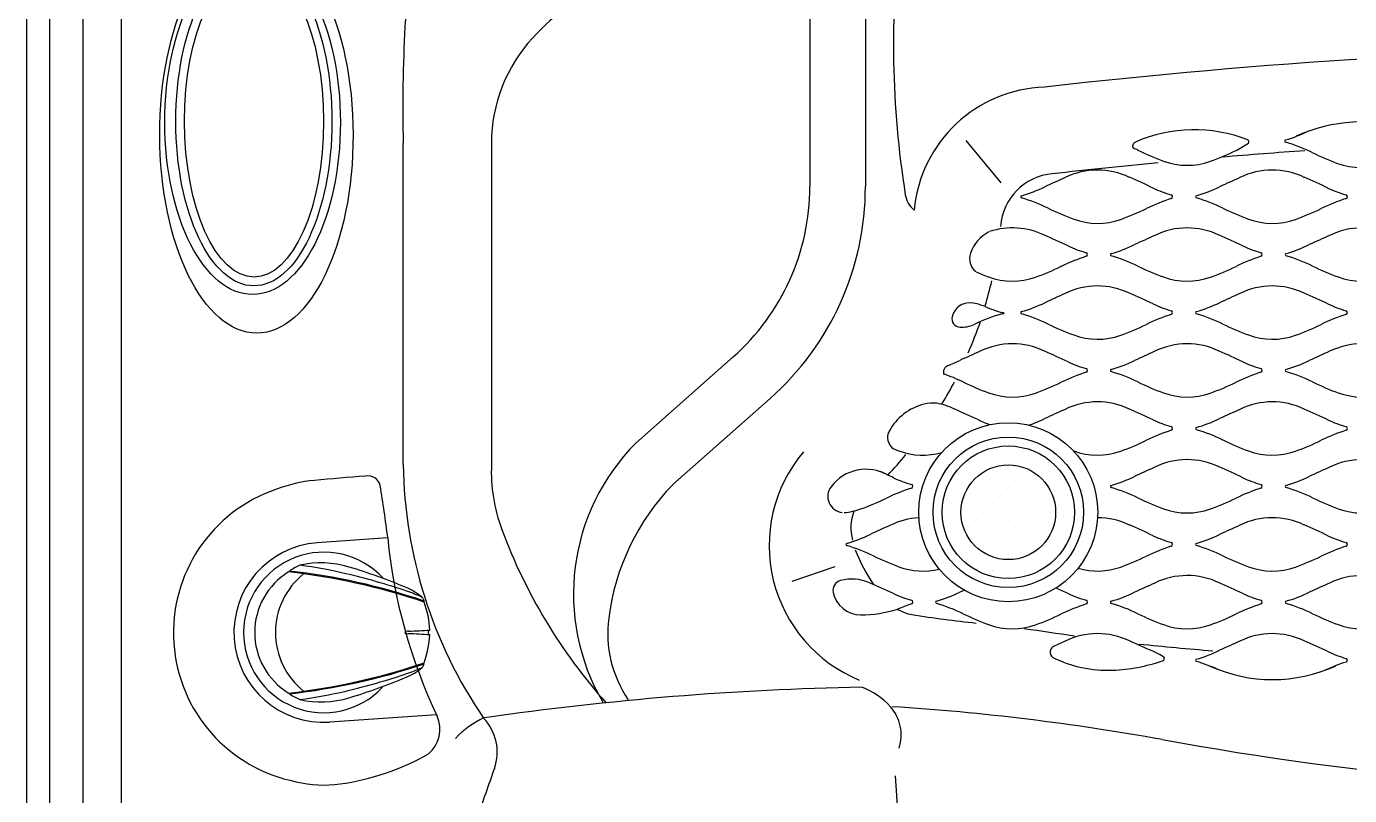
# Model space of a CAD drawing. Extents: x 937 to 1030, y 796 to 934.
# Drawn here: x 937.25 to 972.19, y 845.06 to 865.36 of the extents above; entities that cross this region are included whole.
import ezdxf

# ---------------------------------------------------------------- set-up
doc = ezdxf.new("R2010")
doc.units = 0
doc.header["$MEASUREMENT"] = 0
doc.layers.add('1', color=4, linetype='Continuous')

# ---------------------------------------------------------------- blocks, each defined once
blk = doc.blocks.new('*X2')
at = {"color": 0}
for p, q in [((200.597, 336.892), (200.597, 336.892)), ((199.669, 336.494), (199.669, 336.494)), ((200.332, 336.627), (200.332, 336.627)), ((200.73, 336.494), (200.73, 336.494)), ((200.995, 336.76), (200.995, 336.76)), ((201.393, 336.627), (201.393, 336.627)), ((201.791, 336.494), (201.791, 336.494)), ((199.404, 336.229), (199.404, 336.229)), ((199.802, 336.097), (199.802, 336.097)), ((200.067, 336.362), (200.067, 336.362)), ((200.465, 336.229), (200.465, 336.229)), ((200.863, 336.097), (200.863, 336.097)), ((201.128, 336.362), (201.128, 336.362)), ((201.525, 336.229), (201.525, 336.229)), ((201.923, 336.097), (201.923, 336.097)), ((202.188, 336.362), (202.188, 336.362)), ((202.586, 336.229), (202.586, 336.229)), ((199.537, 335.832), (199.537, 335.832)), ((199.934, 335.699), (199.934, 335.699)), ((200.2, 335.964), (200.2, 335.964)), ((200.597, 335.832), (200.597, 335.832)), ((200.995, 335.699), (200.995, 335.699)), ((201.26, 335.964), (201.26, 335.964)), ((201.658, 335.832), (201.658, 335.832)), ((202.056, 335.699), (202.056, 335.699)), ((202.321, 335.964), (202.321, 335.964)), ((202.719, 335.832), (202.719, 335.832)), ((199.006, 335.301), (199.006, 335.301)), ((199.272, 335.566), (199.272, 335.566)), ((199.404, 335.169), (199.404, 335.169)), ((199.669, 335.434), (199.669, 335.434)), ((200.067, 335.301), (200.067, 335.301)), ((200.332, 335.566), (200.332, 335.566)), ((200.465, 335.169), (200.465, 335.169)), ((200.73, 335.434), (200.73, 335.434)), ((201.128, 335.301), (201.128, 335.301)), ((201.393, 335.566), (201.393, 335.566)), ((201.525, 335.169), (201.525, 335.169)), ((201.791, 335.434), (201.791, 335.434)), ((202.188, 335.301), (202.188, 335.301)), ((202.454, 335.566), (202.454, 335.566)), ((202.586, 335.169), (202.586, 335.169)), ((202.851, 335.434), (202.851, 335.434)), ((199.139, 334.903), (199.139, 334.903)), ((199.537, 334.771), (199.537, 334.771)), ((199.802, 335.036), (199.802, 335.036)), ((200.2, 334.903), (200.2, 334.903)), ((200.597, 334.771), (200.597, 334.771)), ((200.863, 335.036), (200.863, 335.036)), ((201.26, 334.903), (201.26, 334.903)), ((201.658, 334.771), (201.658, 334.771)), ((201.923, 335.036), (201.923, 335.036)), ((202.321, 334.903), (202.321, 334.903)), ((202.719, 334.771), (202.719, 334.771)), ((202.984, 335.036), (202.984, 335.036)), ((199.272, 334.506), (199.272, 334.506)), ((199.669, 334.373), (199.669, 334.373)), ((199.934, 334.638), (199.934, 334.638)), ((200.332, 334.506), (200.332, 334.506)), ((200.73, 334.373), (200.73, 334.373)), ((200.995, 334.638), (200.995, 334.638)), ((201.393, 334.506), (201.393, 334.506)), ((201.791, 334.373), (201.791, 334.373)), ((202.056, 334.638), (202.056, 334.638)), ((202.454, 334.506), (202.454, 334.506)), ((202.851, 334.373), (202.851, 334.373)), ((199.006, 334.241), (199.006, 334.241)), ((199.404, 334.108), (199.404, 334.108)), ((199.802, 333.975), (199.802, 333.975)), ((200.067, 334.241), (200.067, 334.241)), ((200.465, 334.108), (200.465, 334.108)), ((200.863, 333.975), (200.863, 333.975)), ((201.128, 334.241), (201.128, 334.241)), ((201.525, 334.108), (201.525, 334.108)), ((201.923, 333.975), (201.923, 333.975)), ((202.188, 334.241), (202.188, 334.241)), ((202.586, 334.108), (202.586, 334.108)), ((199.537, 333.71), (199.537, 333.71)), ((199.934, 333.578), (199.934, 333.578)), ((200.2, 333.843), (200.2, 333.843)), ((200.597, 333.71), (200.597, 333.71)), ((200.995, 333.578), (200.995, 333.578)), ((201.26, 333.843), (201.26, 333.843)), ((201.658, 333.71), (201.658, 333.71)), ((202.056, 333.578), (202.056, 333.578)), ((202.321, 333.843), (202.321, 333.843)), ((199.669, 333.312), (199.669, 333.312)), ((200.067, 333.18), (200.067, 333.18)), ((200.332, 333.445), (200.332, 333.445)), ((200.73, 333.312), (200.73, 333.312)), ((201.128, 333.18), (201.128, 333.18)), ((201.393, 333.445), (201.393, 333.445)), ((201.791, 333.312), (201.791, 333.312)), ((202.454, 333.445), (202.454, 333.445)), ((200.465, 333.047), (200.465, 333.047)), ((200.863, 332.915), (200.863, 332.915)), ((201.525, 333.047), (201.525, 333.047))]:
    blk.add_line(p, q, dxfattribs=at)
blk = doc.blocks.new('DRAIN')
at = {"layer": '1', "color": 2}
for radius in [1.75, 1.25]:
    blk.add_circle((0, 0), radius, dxfattribs=at)
at = {"layer": '1', "color": 3, "xscale": 0.8339416050646733, "yscale": 0.8339416050646733, "zscale": 0.8339416050646733}
blk.add_blockref('*X2', (-167.604, -279.291), dxfattribs=at)
blk = doc.blocks.new('2014P')
at = {"layer": '1', "color": 4, "linetype": 'Continuous'}
for centre, radius, start, end in [((2.834, 1.217), 6.231, 92.5144, 105.3655), ((2.598, 5.426), 2.016, 69.0282, 91.0646), ((2.603, 0.812), 6.761, 113.7108, 134.311), ((1.061, 4.033), 3.194, 84.9302, 111.6135), ((2.383, 4.898), 2.586, 52.1126, 68.7639), ((1.201, 3.378), 4.512, 33.2247, 52.1126), ((36.329, -36.331), 56.928, 132.4853, 137.5248), ((25.56, -6.518), 23.931, 149.1399, 151.8247), ((3.658, 4.987), 1.574, 30.4778, 33.2247), ((4.986, 5.769), 0.0338, 338.714, 30.4778), ((5.754, 4.09), 1.463, 151.8247, 167.7875), ((151.7, -151.7), 214.537, 133.36444, 136.63559), ((4.374, 4.385), 0.0521, 164.0369, 210.1576), ((4.978, 4.736), 0.75, 210.1576, 218.5816), ((-2.232, -1.259), 4.806, 135.4815, 178.7997), ((-3.878, -2.652), 3.565, 152.1796, 178.5033), ((-5.399, -2.611), 2.043, 178.5284, 212.5705), ((-3.606, -1.466), 4.17, 212.5705, 238.3256), ((-3.559, -6.927), 2.746, 110.129, 120.0584), ((-4.318, -4.912), 0.592, 96.9709, 108.2792), ((-4.384, -4.376), 0.0526, 61.967, 96.9709), ((-4.85, -5.146), 0.953, 52.33, 58.9636), ((-11.301, 5.675), 12.046, 297.4064, 301.9082), ((-5.772, -4.976), 0.0457, 238.3256, 289.8183)]:
    blk.add_arc(centre, radius, start, end, dxfattribs=at)
at = {"layer": '1', "color": 3, "linetype": 'Continuous'}
for centre, radius, start, end in [((2.117, 7.087), 0.256, 73.6359, 103.4076), ((6.677, -0.75), 9.167, 116.6777, 118.5706), ((1.442, 8.608), 1.397, 265.9359, 288.6402), ((2.898, 4.292), 3.158, 105.432, 108.6402), ((3.312, 10.926), 3.765, 252.6436, 254.3033), ((1.172, 4.143), 3.352, 27.3166, 70.4429), ((0.633, 4.189), 2.712, 51.1658, 116.4426), ((2.323, 0.791), 6.507, 116.4426, 132.5316), ((-5.492, -3.42), 12.48, 45.2457, 51.1658), ((3.748, 5.533), 0.429, 334.9369, 20.2035), ((36.912, -36.915), 57.674, 132.53159, 137.46816), ((25.901, 28.244), 32.109, 225.2457, 226.6105), ((-16.138, 14.833), 22.381, 333.4631, 334.9369), ((2.628, 5.462), 1.406, 315.0323, 333.4631), ((-2.068, -1.156), 4.777, 137.4682, 162.8817), ((-3.773, -0.631), 2.993, 162.8817, 213.1781), ((-8.741, -1.179), 1.704, 332.1001, 0.6795), ((-7.011, -2.095), 0.254, 152.1001, 202.2906), ((0.994, -6.809), 9.446, 150.7844, 153.2858), ((-4.419, -1.546), 2.9, 192.854, 244.17), ((0.832, 2.601), 8.618, 214.4038, 224.084), ((-2.563, -1.139), 3.592, 218.9035, 229.8014), ((-5.397, -2.735), 1.284, 295.9253, 315.689), ((-5.544, -3.711), 0.466, 252.7465, 290.3957), ((-15.477, 17.999), 24.338, 294.497, 295.9253)]:
    blk.add_arc(centre, radius, start, end, dxfattribs=at)
at = {"layer": '1', "color": 2, "linetype": 'Continuous'}
for centre, radius, start, end in [((2.371, 0.914), 6.06, 116.6364, 133.665), ((0.683, 4.38), 2.205, 47.9452, 117.7904), ((-4.791, -2.248), 10.8, 42.9754, 49.9373), ((110.534, -110.013), 156.639, 132.35106, 133.04178), ((32.641, -32.643), 51.25, 132.2421, 137.758), ((0.602, 2.479), 3.638, 34.1216, 46.4183), ((400127.582, -400130.753), 565868.693, 134.99919368, 135.00035365), ((-1.99, -1.263), 4.517, 137.1289, 162.7112), ((-3.904, -0.668), 2.513, 162.6823, 214.9215), ((192.321, 165.302), 259.505, 220.17391, 220.50129), ((-3.307, -1.787), 2.233, 220.5013, 233.5479), ((121.626, -121.206), 172.411, 137.005, 137.63165)]:
    blk.add_arc(centre, radius, start, end, dxfattribs=at)
blk = doc.blocks.new('2014SPK')
at = {"layer": '1', "color": 4, "linetype": 'Continuous'}
blk.add_ellipse((-0.004, 0), major_axis=(0, 4.344), ratio=0.474388, dxfattribs=at)
at = {"layer": '1', "color": 2, "linetype": 'Continuous'}
blk.add_ellipse((0, 0), major_axis=(-0.003, 4.113), ratio=0.446028, dxfattribs=at)
blk = doc.blocks.new('2014DV')
at = {"layer": '1', "color": 4, "linetype": 'Continuous'}
for p, q in [((-0.809, 2.634), (-0.83, 2.634)), ((0.809, 2.634), (0.83, 2.634))]:
    blk.add_line(p, q, dxfattribs=at)
for centre, radius, start, end in [((0.09, 0.193), 2.613, 93.4013, 109.9959), ((0, 2.823), 0.0684, 198.3657, 341.6343), ((-0.09, 0.193), 2.612, 70.0037, 86.6001), ((0.317, 1.551), 1.627, 140.1433, 157.3677), ((-0.87, 2.535), 0.0857, 112.4868, 136.57), ((-2.484, 6.434), 4.134, 292.4868, 293.5777), ((0.158, 0.886), 1.882, 66.6313, 69.2027), ((0.871, 2.548), 0.0736, 39.2103, 62.7798), ((-0.321, 1.551), 1.627, 22.6323, 39.8567), ((13.837, -4.085), 16.275, 157.3677, 163.014), ((-13.841, -4.085), 16.275, 16.986, 22.6323), ((0, 0), 2.119, 132.4792, 47.0681), ((0.698, -0.072), 2.536, 163.014, 192.8482), ((-0.702, -0.072), 2.536, 347.1518, 16.986), ((-0.268, 0.036), 1.65, 203.9862, 215.0096), ((0.264, 0.036), 1.65, 324.9904, 336.0138), ((0, 0.051), 1.877, 211.5215, 328.4785)]:
    blk.add_arc(centre, radius, start, end, dxfattribs=at)
at = {"layer": '1', "color": 3, "linetype": 'Continuous'}
for centre, radius, start, end in [((-18.175, 1.519), 18.155, 2.2649, 4.048), ((19.002, 1.473), 18.984, 175.9877, 177.717), ((14.921, -2.715), 16.638, 161.2038, 173.7724), ((15.559, -2.872), 17.268, 161.3577, 173.5439), ((2.626, 0.937), 3.923, 154.9337, 161.356), ((-15.545, -2.869), 17.254, 6.4511, 18.6473), ((-14.924, -2.715), 16.638, 6.2276, 18.7962), ((-2.63, 0.937), 3.923, 18.644, 25.0663), ((15.772, -3.498), 17.797, 161.356, 166.7532), ((0.36, 2.242), 0.394, 180.7592, 192.1536), ((0, 2.165), 0.0256, 192.1536, 347.8464), ((-0.347, 2.239), 0.38, 347.8464, 358.5818), ((-15.776, -3.498), 17.797, 13.2468, 18.644), ((10.632, -2.289), 12.517, 166.7532, 172.4083), ((-10.636, -2.289), 12.517, 7.5917, 13.2468), ((0, 0.708), 1.986, 218.9581, 321.3523)]:
    blk.add_arc(centre, radius, start, end, dxfattribs=at)
blk = doc.blocks.new('FWPATTERN')
at = {"layer": '1', "color": 3, "linetype": 'Continuous'}
for centre, radius, start, end in [((-4.514, 3.18), 4.736, 334.3129, 343.4483), ((0.055, 1.822), 0.03, 16.0619, 163.4483), ((3.805, 2.902), 3.873, 196.0619, 205.8405), ((6.322, -2.079), 7.308, 153.9837, 159.7321), ((-30.508, -13.091), 33.984, 23.9011, 24.8926), ((1.173, -0.177), 1.819, 159.7321, 199.6416), ((-1.177, -0.177), 1.938, 334.2345, 26.1786), ((5.466, 1.355), 6.378, 199.6416, 206.2619), ((-20.381, 8.084), 22.843, 334.7846, 336.5121), ((-5.227, -3.856), 5.517, 18.2926, 25.6581), ((3.053, -2.951), 3.06, 154.7846, 164.2888), ((0.059, -2.109), 0.05, 198.2926, 344.2888)]:
    blk.add_arc(centre, radius, start, end, dxfattribs=at)
blk = doc.blocks.new('19-TRH HL')
at = {"layer": '1', "color": 3, "linetype": 'Continuous'}
for p, q in [((0.614, 36.939), (0.614, 59.377)), ((1.5, 14.5), (1.5, 59.377)), ((2.5, 59.377), (2.5, 14.5)), ((20.687, 47.123), (20.687, 42.686)), ((22.154, 47.123), (22.154, 42.686)), ((9.949, 35.354), (9.949, 43.838)), ((12.278, 43.838), (12.278, 35.354)), ((25.737, 42.784), (24.811, 43.9)), ((18.665, 38.194), (16.093, 35.917)), ((17.065, 34.819), (19.637, 37.096)), ((0.614, 14.5), (0.614, 36.939)), ((20.223, 32.274), (21.352, 32.657))]:
    blk.add_line(p, q, dxfattribs=at)
at = {"layer": '1', "color": 2}
for p, q in [((9.54, 33.413), (7.679, 33.284)), ((10.83, 28.746), (8.007, 28.55))]:
    blk.add_line(p, q, dxfattribs=at)
at = {"layer": '1', "color": 4, "linetype": 'Continuous'}
blk.add_lwpolyline([(92.647, 68.145, 0.202913), (86.915, 73.877), (5.732, 73.877, 0.202913), (0, 68.145), (0, 5.732, 0.202913), (5.732, 0), (86.915, 0, 0.202913), (92.647, 5.732)], format="xyb", close=True, dxfattribs=at)
at = {"layer": '1', "color": 3, "linetype": 'Continuous'}
blk.add_circle((25.927, 34.09), 2.363, dxfattribs=at)
at = {"layer": '1', "color": 2}
blk.add_circle((25.927, 34.09), 1.987, dxfattribs=at)
for centre, radius, start, end in [((48.265, 46.461), 25.373, 173.1007, 189.0439), ((44.404, -109.795), 153.797, 93.96949, 94.7854), ((27.208, 41.542), 1.487, 94.6231, 176.2892), ((44.396, -109.707), 153.708, 95.41729, 96.46521), ((14.575, 42.717), 11.202, 343.5044, 346.998), ((-4.964, 50.612), 32.275, 337.5729, 339.145), ((14.763, 42.643), 11.001, 328.8834, 332.3304), ((14.655, 42.716), 11.131, 316.6227, 320.3343), ((23.024, 33.676), 1.253, 159.4578, 194.8637), ((7.852, 30.917), 2.373, 94.1736, 273.745), ((26.116, 34.72), 4.529, 200.9712, 214.109), ((28.034, 60.018), 29.003, 260.7732, 264.1579), ((-27.9, -351.129), 385.973, 81.72145, 81.92059), ((41.842, 154.968), 124.979, 264.28048, 265.17312), ((-137.238, 18.077), 160.445, 357.32108, 3.23502)]:
    blk.add_arc(centre, radius, start, end, dxfattribs=at)
at = {"layer": '1', "color": 3, "linetype": 'Continuous'}
for centre, radius, start, end in [((14.543, 46.669), 4.555, 156.3344, 176.9094), ((18.435, 41.92), 6.908, 116.0668, 137.1705), ((49.155, 44.8), 39.217, 176.9094, 181.4061), ((16.369, 43.834), 4.091, 137.1705, 179.9527), ((44.406, -105.319), 151.645, 83.6052, 96.63454), ((26.995, 41.744), 3.568, 91.7475, 174.8389), ((35.27, 40.214), 4.182, 72.1715, 114.5608), ((30.836, 40.331), 3.858, 68.4615, 113.7328), ((32.173, 47.641), 3.873, 286.0619, 295.8405), ((29.309, 43.755), 0.0988, 145.0992, 219.2846), ((27.295, 39.381), 4.736, 64.3129, 65.99), ((29.376, 43.708), 0.181, 120.8099, 145.0992), ((30.661, 46.209), 2.867, 295.9004, 304.0814), ((32.226, 43.871), 0.0558, 318.0903, 61.3844), ((33.253, 43.89), 0.03, 106.0619, 253.4483), ((31.895, 39.322), 4.736, 64.3129, 73.4483), ((32.553, 50.217), 7.308, 243.9837, 249.7321), ((30.652, 45.068), 1.819, 249.7321, 289.6416), ((29.119, 49.362), 6.378, 289.6416, 296.2619), ((37.153, 50.157), 7.308, 243.9837, 249.7321), ((35.252, 45.008), 1.819, 249.7321, 289.6416), ((14.687, 42.686), 6, 311.5212, 0.001), ((14.687, 42.686), 7.467, 311.5221, 0.0001), ((23.859, 42.576), 0.66, 189.0439, 230.6928), ((26.037, 39.659), 1.938, 64.2345, 108.1893), ((25.86, 40.613), 0.986, 116.9936, 161.2175), ((17.775, 20.455), 22.843, 64.7846, 66.5121), ((25.347, 40.787), 0.443, 161.2175, 230.9773), ((28.81, 43.889), 3.06, 244.7846, 254.2888), ((27.968, 40.895), 0.05, 288.2926, 74.2888), ((24.504, 46.303), 6.378, 289.6416, 296.2619), ((29.716, 35.609), 5.517, 108.2926, 115.6581), ((27.938, 47.158), 7.308, 246.9529, 249.7321), ((26.037, 42.009), 1.819, 249.7321, 289.6416), ((24.901, 39.145), 0.472, 83.1185, 167.0203), ((24.804, 38.336), 1.288, 66.7795, 83.1185), ((26.544, 42.391), 3.125, 246.7795, 255.9169), ((24.662, 39.201), 0.226, 167.0203, 267.4549), ((26.922, 35.091), 4.391, 105.173, 115.6123), ((25.711, 39.627), 0.304, 281.7488, 288.5464), ((25.755, 39.249), 0.115, 61.2847, 75.9169), ((25.808, 39.344), 0.00572, 268.8692, 61.2847), ((24.686, 39.755), 0.781, 267.4549, 295.6123), ((26.037, 36.6), 1.938, 64.2345, 116.1786), ((22.958, 41.583), 3.873, 290.5838, 295.8405), ((38.95, 7.27), 33.984, 113.9011, 114.8926), ((17.775, 17.396), 22.843, 64.7846, 66.5121), ((24.396, 37.79), 0.183, 106.8786, 200.5569), ((22.68, 33.263), 4.736, 64.3129, 71.0336), ((29.716, 32.55), 5.517, 108.2926, 115.6581), ((28.81, 40.83), 3.06, 244.7846, 254.2888), ((27.968, 37.836), 0.05, 288.2926, 74.2888), ((27.938, 44.099), 7.308, 243.9837, 249.7321), ((24.504, 43.244), 6.378, 289.6416, 296.2619), ((26.037, 38.95), 1.819, 249.7321, 289.6416), ((24.058, 35.531), 1.457, 103.9743, 151.0913), ((23.943, 35.991), 0.983, 84.4166, 103.9743), ((23.668, 35.067), 1.938, 64.2345, 78.9799), ((15.407, 15.863), 22.843, 64.7846, 66.5121), ((41.197, 5.737), 33.984, 113.9011, 114.8926), ((28.283, 35.067), 1.938, 64.2345, 116.1786), ((20.022, 15.863), 22.843, 64.7846, 66.5121), ((26.442, 39.297), 3.06, 244.7846, 251.0325), ((25.204, 40.05), 3.873, 289.0773, 295.8405), ((31.057, 39.297), 3.06, 244.7846, 254.2888), ((30.215, 36.303), 0.05, 288.2926, 74.2888), ((23.094, 36.063), 0.356, 151.0913, 235.6753), ((26.751, 41.711), 6.378, 289.6416, 296.2619), ((31.962, 31.017), 5.517, 108.2926, 115.6581), ((20.089, 31.932), 5.644, 135.0832, 210.3602), ((23.447, 33.211), 3.836, 139.853, 247.7096), ((25.57, 42.566), 7.308, 248.5038, 249.7321), ((23.669, 37.417), 1.819, 249.7321, 285.9383), ((30.185, 42.566), 7.308, 249.6435, 249.7321), ((28.284, 37.417), 1.819, 249.7321, 289.6416), ((22.111, 35.517), 12.162, 180.77, 214.3275), ((16.681, 35.172), 4.406, 177.6361, 200.4117), ((15.883, -54.321), 89.636, 94.43516, 95.29963), ((9.017, 34.721), 0.332, 13.0237, 101.4246), ((22.168, 34.076), 1.15, 59.89, 143.1912), ((13.161, 14.337), 22.843, 64.7846, 65.7521), ((24.196, 37.771), 3.06, 244.7846, 254.2888), ((7.883, 30.908), 4.002, 108.6799, 259.0724), ((7.999, 30.949), 4.003, 95.6795, 110.4494), ((-18.88, 30.013), 28.623, 6.8238, 9.6208), ((21.52, 30.513), 6.195, 135.9752, 172.7257), ((21.584, 34.508), 0.424, 142.6509, 264.4289), ((25.101, 29.491), 5.517, 108.2926, 115.6581), ((23.354, 34.777), 0.05, 288.2926, 74.2888), ((19.89, 40.185), 6.378, 289.6416, 296.2619), ((21.422, 35.891), 1.819, 275.3382, 289.6416), ((23.668, 32.008), 1.938, 92.9541, 116.1786), ((28.283, 32.008), 1.938, 64.2345, 89.9361), ((26.13, 38.688), 14.488, 200.4117, 221.6236), ((36.582, 2.678), 33.984, 113.9011, 114.8926), ((20.022, 12.804), 22.843, 64.7846, 66.5121), ((23.637, 34.793), 14.165, 185.5897, 205.4357), ((21.669, 33.24), 0.03, 106.0619, 253.4483), ((20.589, 36.991), 3.873, 286.0619, 295.8405), ((20.312, 28.671), 4.736, 64.3129, 73.4483), ((31.962, 27.958), 5.517, 108.2926, 115.6581), ((31.057, 36.238), 3.06, 244.7846, 254.2888), ((30.215, 33.244), 0.05, 288.2926, 74.2888), ((25.57, 39.507), 7.308, 243.9837, 249.7321), ((26.751, 38.652), 6.378, 289.6416, 296.2619), ((23.669, 34.358), 1.819, 249.7321, 283.7299), ((28.284, 34.358), 1.819, 253.639, 289.6416), ((21.566, 32.028), 0.269, 104.8604, 192.0333), ((21.795, 31.164), 1.163, 66.204, 104.8604), ((13.161, 11.278), 22.843, 64.7846, 66.5121), ((22.033, 32.128), 0.746, 192.0333, 269.9999), ((24.196, 34.712), 3.06, 244.7846, 254.2888), ((22.958, 35.465), 3.873, 286.0619, 295.8405), ((38.95, 1.152), 33.984, 114.6743, 114.8926), ((17.775, 11.278), 22.843, 64.7846, 65.6659), ((28.81, 34.712), 3.06, 244.7846, 254.2888), ((22.033, 34.5), 3.119, 269.9999, 288.0902), ((25.101, 26.432), 5.517, 108.2926, 112.3555), ((23.55, 32.408), 1.031, 237.8827, 260.6996), ((23.354, 31.718), 0.05, 288.2926, 74.2888), ((24.038, 31.714), 0.03, 106.0619, 253.4483), ((22.68, 27.145), 4.736, 64.3129, 73.4483), ((29.716, 26.432), 5.517, 108.2926, 115.6581), ((27.968, 31.718), 0.05, 288.2926, 74.2888), ((18.487, 30.9), 3.138, 172.7257, 214.0902), ((27.938, 37.981), 7.308, 243.9837, 249.7321), ((26.037, 32.832), 1.819, 249.7321, 289.6416), ((24.504, 37.126), 6.378, 289.6416, 296.2619), ((28.283, 28.949), 1.938, 64.2345, 116.1786), ((32.898, 28.949), 1.938, 64.2345, 116.1786), ((27.211, 30.398), 0.178, 107.4869, 231.6018), ((41.197, -0.381), 33.984, 113.9011, 114.4742), ((-357.035, -840.341), 952.797, 66.044185, 66.090572), ((29.819, 33.932), 3.873, 286.0619, 295.8405), ((45.812, -0.381), 33.984, 113.9011, 114.8926), ((24.637, 9.745), 22.843, 64.7846, 66.5121), ((35.672, 33.179), 3.06, 244.7846, 254.2888), ((28.548, 33.174), 3.255, 243.5906, 272.2928), ((28.5, 34.51), 4.592, 272.2236, 289.0333), ((28.872, 28.441), 2.165, 57.6048, 63.7013), ((29.991, 30.227), 0.0586, 276.9753, 45.5852), ((30.899, 30.181), 0.03, 106.0619, 253.4483), ((29.542, 25.612), 4.736, 66.0561, 73.4483), ((36.577, 24.899), 5.517, 108.2926, 114.6946), ((34.83, 30.185), 0.05, 288.2926, 74.2888), ((32.907, 33.723), 4.049, 245.8163, 294.2032), ((23.536, -50.569), 80.054, 91.05865, 98.21378), ((21.394, 27.679), 1.911, 42.0311, 69.7117), ((10.08, 28.362), 0.841, 309.2925, 24.4112), ((13.086, 26.476), 2.408, 114.8891, 136.937), ((11.134, 27.759), 1.296, 340.498, 43.9913), ((21.989, 28.216), 1.109, 341.6415, 42.0311), ((18.914, -33.057), 62.14, 79.73573, 86.36259), ((46.049, 116.788), 90.142, 259.73573, 280.14304), ((7.431, 33.253), 6.389, 277.6353, 299.8605), ((170.357, -28.631), 167.617, 160.49804, 160.96897), ((7.852, 29.915), 3.026, 256.0709, 278.1265)]:
    blk.add_arc(centre, radius, start, end, dxfattribs=at)
at = {"layer": '1', "color": 2}
blk.add_ellipse((6.071, 44.054), major_axis=(-0.012, 5.234), ratio=0.487869, dxfattribs=at)
at = {"layer": '1', "color": 3, "linetype": 'Continuous'}
blk.add_ellipse((5.971, 44.384), major_axis=(0, 4.546), ratio=0.510005, dxfattribs=at)
at = {"layer": '1', "color": 1, "linetype": 'Continuous'}
blk.add_blockref('2014SPK', (6.009, 44.411), dxfattribs=at)
at = {"layer": '1', "color": 3, "linetype": 'Continuous', "rotation": 90}
for p in [(28.106, 42.363), (32.721, 42.363), (30.474, 40.836), (35.089, 40.836), (28.106, 39.304), (32.721, 39.304), (30.474, 37.777), (35.089, 37.777), (32.721, 36.244), (30.474, 34.718), (35.089, 34.718), (32.721, 33.185), (30.474, 31.659), (35.089, 31.659)]:
    blk.add_blockref('FWPATTERN', p, dxfattribs=at)
at = {"layer": '1'}
blk.add_blockref('DRAIN', (25.927, 34.09), dxfattribs=at)
at = {"layer": '1', "color": 1, "linetype": 'Continuous', "rotation": 270}
blk.add_blockref('2014DV', (7.852, 30.917), dxfattribs=at)
at = {"layer": '1', "color": 1, "linetype": 'Continuous', "xscale": -1, "rotation": 134.9999999999995}
blk.add_blockref('2014P', (11.742, 18.022), dxfattribs=at)

msp = doc.modelspace()

# ---------------------------------------------------------------- block references
at = {"layer": '1'}
msp.add_blockref('19-TRH HL', (937.254, 818.443), dxfattribs=at)

doc.saveas('drawing.dxf')
